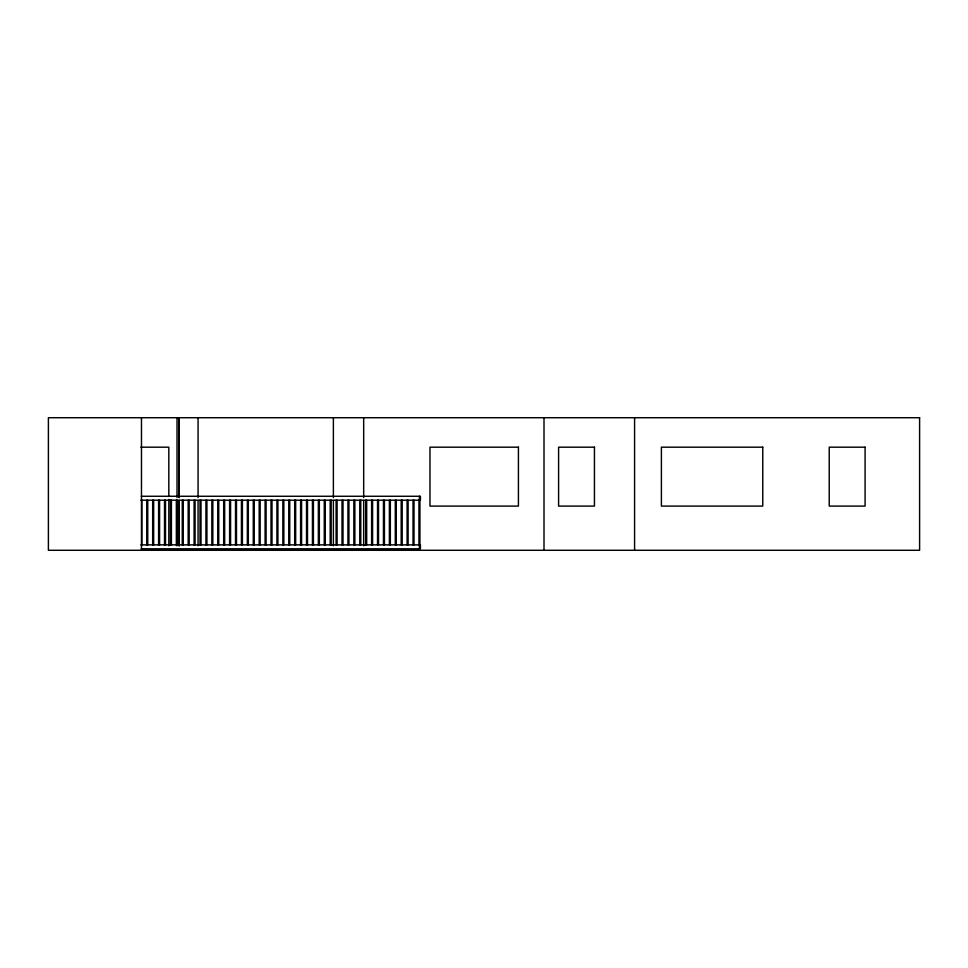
<?xml version="1.0" encoding="UTF-8"?>
<svg xmlns="http://www.w3.org/2000/svg" width="968" height="968" viewBox="0 0 968 968"><rect width="100%" height="100%" fill="white"/><g stroke="black" fill="none" stroke-linecap="round" stroke-linejoin="round"><path stroke-width="1.45" d="M140.844 447.18L168.819 447.18L168.819 496.487M141.328 496.269L420.414 496.269L420.414 500.202L140.844 500.202M140.844 544.875L420.414 544.875L420.414 548.808L141.328 548.808M634.585 417.716L634.585 550.284M544.004 417.716L544.004 550.284M419.93 500.202L419.93 544.875M419.422 496.269L419.422 500.202M419.422 544.875L419.422 548.808M418.95 500.202L418.95 544.875M414.014 500.202L414.014 544.875M413.034 500.202L413.034 544.875M408.097 500.202L408.097 544.875M407.117 500.202L407.117 544.875M402.18 500.202L402.18 544.875M401.2 500.202L401.2 544.875M396.263 500.202L396.263 544.875M395.283 500.202L395.283 544.875M390.346 500.202L390.346 544.875M389.366 500.202L389.366 544.875M384.429 500.202L384.429 544.875M383.449 500.202L383.449 544.875M378.512 500.202L378.512 544.875M377.532 500.202L377.532 544.875M372.595 500.202L372.595 544.875M371.603 500.202L371.603 544.875M366.678 500.202L366.678 544.875M365.686 500.202L365.686 544.875M363.678 417.716L363.678 497.552M363.678 500.565L363.678 545.758M360.761 500.202L360.761 544.875M359.769 500.202L359.769 544.875M354.845 500.202L354.845 544.875M353.852 500.202L353.852 544.875M348.928 500.202L348.928 544.875M347.935 500.202L347.935 544.875M343.011 500.202L343.011 544.875M342.019 500.202L342.019 544.875M337.094 500.202L337.094 544.875M336.102 500.202L336.102 544.875M333.379 417.716L333.379 497.552M333.379 500.565L333.379 545.758M331.177 500.202L331.177 544.875M330.185 500.202L330.185 544.875M325.26 500.202L325.26 544.875M324.268 500.202L324.268 544.875M319.343 500.202L319.343 544.875M318.351 500.202L318.351 544.875M313.414 500.202L313.414 544.875M312.434 500.202L312.434 544.875M307.497 500.202L307.497 544.875M306.517 500.202L306.517 544.875M301.58 500.202L301.58 544.875M300.6 500.202L300.6 544.875M295.663 500.202L295.663 544.875M294.683 500.202L294.683 544.875M289.747 500.202L289.747 544.875M288.767 500.202L288.767 544.875M283.83 500.202L283.83 544.875M282.85 500.202L282.85 544.875M277.913 500.202L277.913 544.875M276.933 500.202L276.933 544.875M271.996 500.202L271.996 544.875M271.016 500.202L271.016 544.875M266.079 500.202L266.079 544.875M265.099 500.202L265.099 544.875M260.162 500.202L260.162 544.875M259.182 500.202L259.182 544.875M254.245 500.202L254.245 544.875M253.265 500.202L253.265 544.875M248.328 500.202L248.328 544.875M247.348 500.202L247.348 544.875M242.411 500.202L242.411 544.875M241.431 500.202L241.431 544.875M236.494 500.202L236.494 544.875M235.514 500.202L235.514 544.875M230.578 500.202L230.578 544.875M229.597 500.202L229.597 544.875M224.661 500.202L224.661 544.875M223.681 500.202L223.681 544.875M218.744 500.202L218.744 544.875M217.764 500.202L217.764 544.875M212.827 500.202L212.827 544.875M211.847 500.202L211.847 544.875M206.91 500.202L206.91 544.875M205.93 500.202L205.93 544.875M200.993 500.202L200.993 544.875M200.013 500.202L200.013 544.875M198.065 417.716L198.065 497.552M198.065 500.565L198.065 545.758M195.076 500.202L195.076 544.875M194.096 500.202L194.096 544.875M189.159 500.202L189.159 544.875M188.179 500.202L188.179 544.875M183.242 500.202L183.242 544.875M182.262 500.202L182.262 544.875M177.326 500.202L177.326 544.875M177.023 417.716L177.023 497.552M177.023 500.565L177.023 545.758M176.345 500.202L176.345 544.875M171.409 500.202L171.409 544.875M170.428 500.202L170.428 544.875M168.819 499.476L168.819 545.795M165.492 500.202L165.492 544.875M164.512 500.202L164.512 544.875M159.575 500.202L159.575 544.875M158.595 500.202L158.595 544.875M153.658 500.202L153.658 544.875M152.678 500.202L152.678 544.875M147.741 500.202L147.741 544.875M146.761 500.202L146.761 544.875M141.824 500.202L141.824 544.875M141.473 417.716L141.473 550.284M179.189 500.565L179.189 545.758L179.189 500.565M179.189 417.716L179.189 497.552L179.189 417.716M919.6 417.716L48.4 417.716L48.4 550.284L919.6 550.284L919.6 417.716M518.424 447.18L429.974 447.18L429.974 506.095L518.424 506.095L518.424 447.18M594.449 447.18L558.596 447.18L558.596 506.095L594.449 506.095L594.449 447.18M762.76 447.18L661.398 447.18L661.398 506.095L762.76 506.095L762.76 447.18M865.09 447.18L829.225 447.18L829.225 506.095L865.09 506.095L865.09 447.18"/></g></svg>
